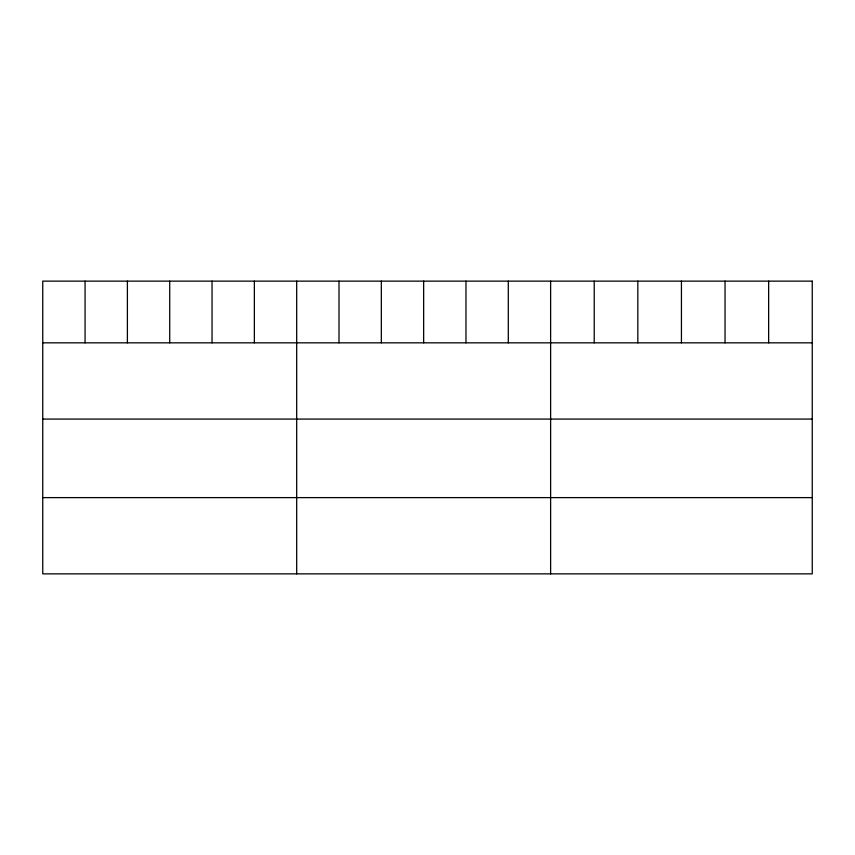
<?xml version="1.0" encoding="UTF-8"?>
<svg xmlns="http://www.w3.org/2000/svg" width="855" height="855" viewBox="0 0 855 855"><rect width="100%" height="100%" fill="white"/><g stroke="black" fill="none" stroke-linecap="round" stroke-linejoin="round"><path stroke-width="1.28" d="M42.75 342.834L812.25 342.834M42.75 419.078L812.25 419.078M42.75 497.621L812.25 497.621M768.645 281.135L768.645 342.834M725.04 281.135L725.04 342.834M681.435 281.135L681.435 342.834M637.83 281.135L637.83 342.834M594.225 281.135L594.225 342.834M550.62 281.135L550.62 573.865M508.298 281.135L508.298 342.834M465.975 281.135L465.975 342.834M423.653 281.135L423.653 342.834M381.33 281.135L381.33 342.834M339.007 281.135L339.007 342.834M296.685 281.135L296.685 573.865M254.363 281.135L254.363 342.834M212.04 281.135L212.04 342.834M169.718 281.135L169.718 342.834M127.395 281.135L127.395 342.834M85.073 281.135L85.073 342.834M812.25 281.135L42.75 281.135L42.75 573.865L812.25 573.865L812.25 281.135"/></g></svg>
